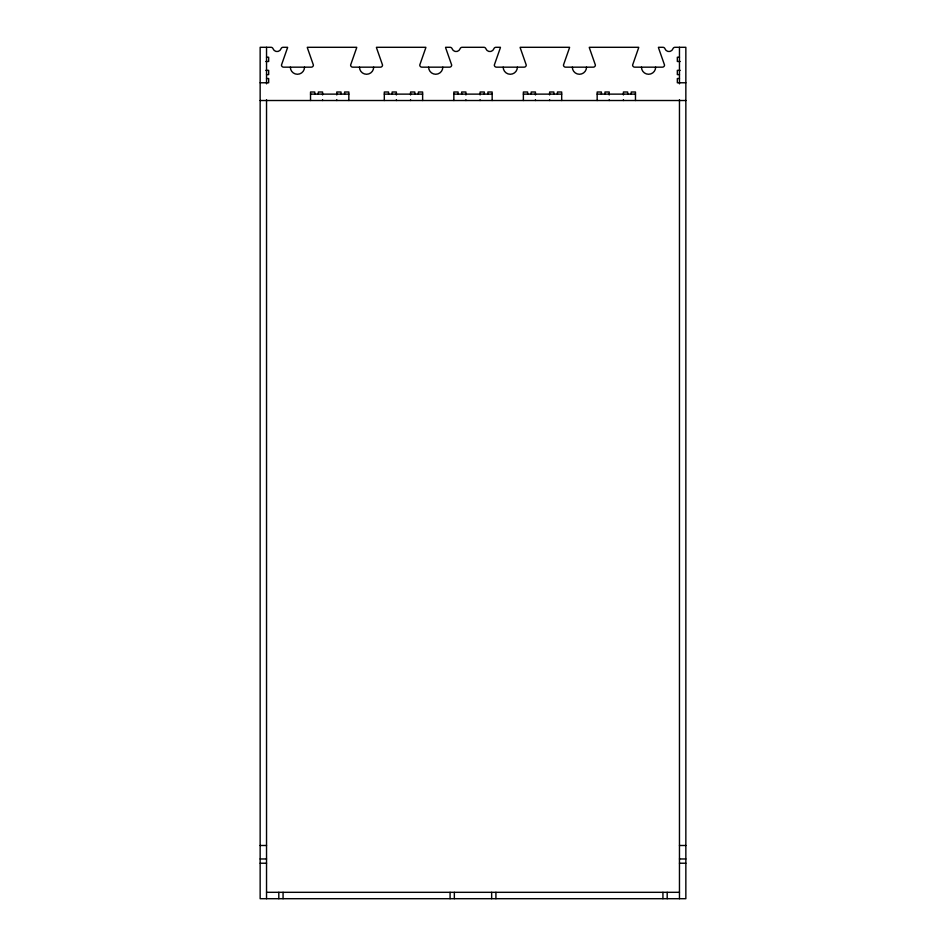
<?xml version="1.0" encoding="UTF-8"?>
<svg xmlns="http://www.w3.org/2000/svg" width="946" height="946" viewBox="0 0 946 946"><rect width="100%" height="100%" fill="white"/><g stroke="black" fill="none" stroke-linecap="round" stroke-linejoin="round"><path stroke-width="1.42" d="M266.536 57.233L268.664 57.233L268.664 61.49L265.826 61.49M679.465 57.233L677.336 57.233L677.336 61.49L680.174 61.49M265.826 70.359L268.664 70.359L268.664 74.616L266.536 74.616M680.174 70.359L677.336 70.359L677.336 74.616L679.465 74.616M266.536 78.518L268.664 78.518L268.664 82.775L260.15 82.775M679.465 78.518L677.336 78.518L677.336 82.775L685.85 82.775M310.525 94.127L348.838 94.127M384.313 94.127L422.625 94.127M453.844 94.127L492.157 94.127M523.375 94.127L561.688 94.127M597.163 94.127L635.476 94.127M260.15 100.513L685.85 100.513M260.15 845.488L266.536 845.488M679.465 845.488L685.85 845.488M260.15 858.968L266.536 858.968M679.465 858.968L685.85 858.968M260.15 863.225L266.536 863.225M679.465 863.225L685.85 863.225M266.536 892.315L679.465 892.315M679.465 47.3L679.465 83.839M679.465 99.72L679.465 898.7M667.19 892.315L667.19 898.7M662.933 892.315L662.933 898.7M635.476 100.513L635.476 91.999L631.218 91.999L631.218 94.127M627.671 94.127L627.671 91.999L623.414 91.999L623.414 94.931M623.414 99.72L623.414 100.513M609.224 94.931L609.224 91.999L604.967 91.999L604.967 94.127M609.224 99.72L609.224 100.513M601.42 94.127L601.42 91.999L597.163 91.999L597.163 100.513M561.688 100.513L561.688 91.999L557.431 91.999L557.431 94.127M553.883 94.127L553.883 91.999L549.626 91.999L549.626 94.931M549.626 99.72L549.626 100.513M535.436 94.931L535.436 91.999L531.179 91.999L531.179 94.127M535.436 99.72L535.436 100.513M527.632 94.127L527.632 91.999L523.375 91.999L523.375 100.513M495.917 892.315L495.917 898.7M492.157 100.513L492.157 91.999L487.9 91.999L487.9 94.127M491.66 892.315L491.66 898.7M484.352 94.127L484.352 91.999L480.095 91.999L480.095 94.931M480.095 99.72L480.095 100.513M465.905 94.931L465.905 91.999L461.648 91.999L461.648 94.127M465.905 99.72L465.905 100.513M458.101 94.127L458.101 91.999L453.844 91.999L453.844 100.513M454.34 892.315L454.34 898.7M450.083 892.315L450.083 898.7M422.625 100.513L422.625 91.999L418.369 91.999L418.369 94.127M414.821 94.127L414.821 91.999L410.564 91.999L410.564 94.931M410.564 99.72L410.564 100.513M396.374 94.931L396.374 91.999L392.117 91.999L392.117 94.127M396.374 99.72L396.374 100.513M388.57 94.127L388.57 91.999L384.313 91.999L384.313 100.513M348.838 100.513L348.838 91.999L344.581 91.999L344.581 94.127M341.033 94.127L341.033 91.999L336.776 91.999L336.776 94.931M336.776 99.72L336.776 100.513M322.586 94.931L322.586 91.999L318.329 91.999L318.329 94.127M322.586 99.72L322.586 100.513M314.781 94.127L314.781 91.999L310.525 91.999L310.525 100.513M283.067 892.315L283.067 898.7M278.81 892.315L278.81 898.7M266.536 47.3L266.536 83.839M266.536 99.72L266.536 898.7M655.661 67.166A7.095 7.095 0 0 1 648.566 74.261A7.095 7.095 0 0 1 641.471 67.166M586.52 67.166A7.095 7.095 0 0 1 579.425 74.261A7.095 7.095 0 0 1 572.33 67.166M517.379 67.166A7.095 7.095 0 0 1 510.284 74.261A7.095 7.095 0 0 1 503.189 67.166M442.811 67.166A7.095 7.095 0 0 1 435.716 74.261A7.095 7.095 0 0 1 428.621 67.166M373.67 67.166A7.095 7.095 0 0 1 366.575 74.261A7.095 7.095 0 0 1 359.48 67.166M304.529 67.166A7.095 7.095 0 0 1 297.434 74.261A7.095 7.095 0 0 1 290.339 67.166M287.466 47.903L281.47 65.038A2.129 2.129 0 0 0 283.599 67.166L311.269 67.166A2.129 2.129 0 0 0 313.398 65.038L307.403 47.903A2.129 2.129 0 0 1 307.32 47.3L356.701 47.3A2.129 2.129 0 0 1 356.607 47.903L350.611 65.038A2.129 2.129 0 0 0 352.74 67.166L380.41 67.166A2.129 2.129 0 0 0 382.539 65.038L376.543 47.903A2.129 2.129 0 0 1 376.461 47.3L425.842 47.3A2.129 2.129 0 0 1 425.747 47.903L419.752 65.038A2.129 2.129 0 0 0 421.881 67.166L449.551 67.166A2.129 2.129 0 0 0 451.68 65.038L445.684 47.903A2.129 2.129 0 0 1 445.601 47.3L450.083 47.3A2.129 2.129 0 0 1 452.093 48.719A4.257 4.257 0 0 0 460.123 48.719A2.129 2.129 0 0 1 462.121 47.3L483.879 47.3A2.129 2.129 0 0 1 485.877 48.719A4.257 4.257 0 0 0 493.907 48.719A2.129 2.129 0 0 1 495.917 47.3L500.41 47.3A2.129 2.129 0 0 1 500.316 47.903L494.32 65.038A2.129 2.129 0 0 0 496.449 67.166L524.119 67.166A2.129 2.129 0 0 0 526.248 65.038L520.253 47.903A2.129 2.129 0 0 1 520.17 47.3L569.551 47.3A2.129 2.129 0 0 1 569.457 47.903L563.461 65.038A2.129 2.129 0 0 0 565.59 67.166L593.26 67.166A2.129 2.129 0 0 0 595.389 65.038L589.393 47.903A2.129 2.129 0 0 1 589.311 47.3L638.692 47.3A2.129 2.129 0 0 1 638.597 47.903L632.602 65.038A2.129 2.129 0 0 0 634.731 67.166L662.401 67.166A2.129 2.129 0 0 0 664.53 65.038L658.534 47.903A2.129 2.129 0 0 1 658.451 47.3L662.933 47.3A2.129 2.129 0 0 1 664.943 48.719A4.257 4.257 0 0 0 672.973 48.719A2.129 2.129 0 0 1 674.971 47.3L685.85 47.3L685.85 898.7L260.15 898.7L260.15 47.3L271.029 47.3A2.129 2.129 0 0 1 273.027 48.719A4.257 4.257 0 0 0 281.057 48.719A2.129 2.129 0 0 1 283.067 47.3L287.56 47.3A2.129 2.129 0 0 1 287.466 47.903"/></g></svg>
